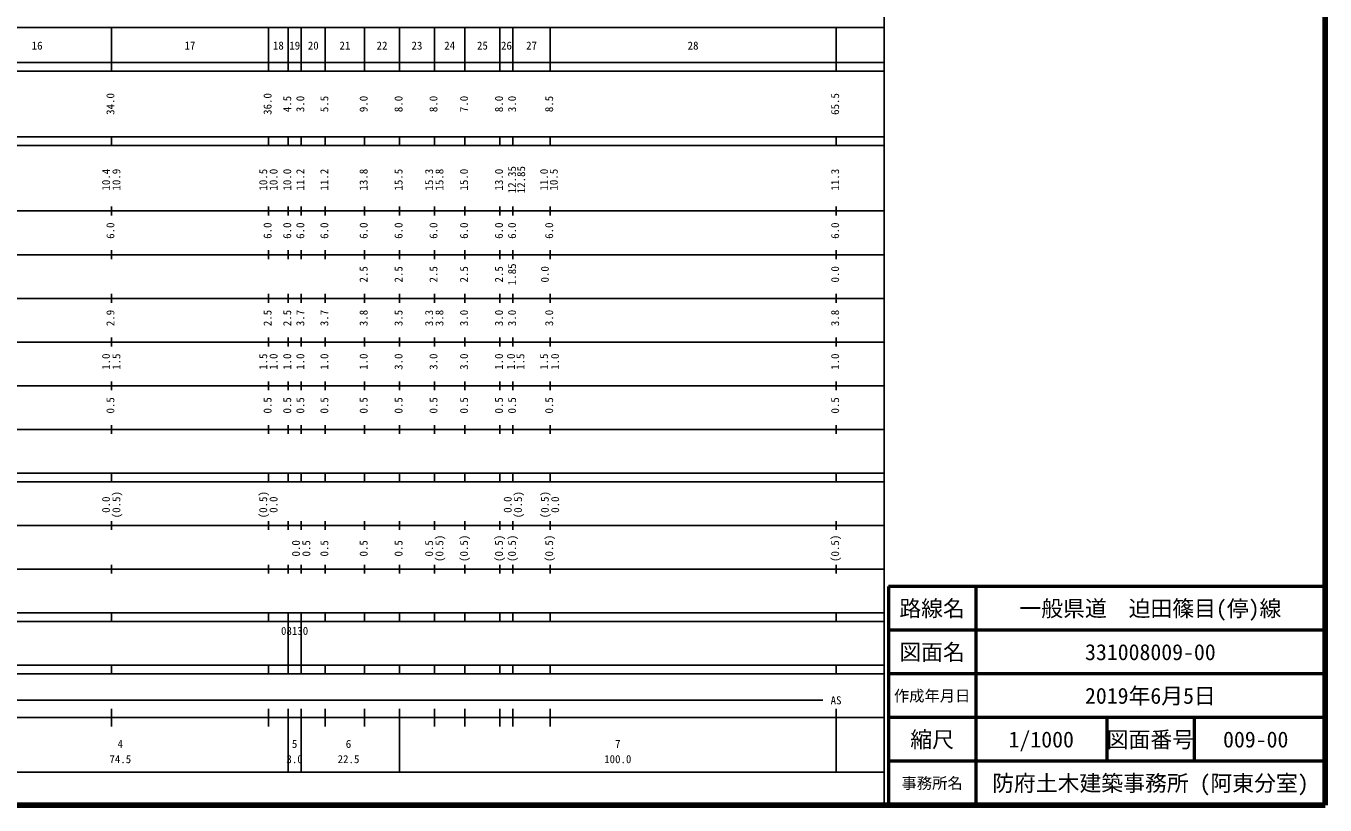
# Model space of a CAD drawing. Units: millimetres on the paper, enlarged 1000 times. Extents: x 40000 to 680000, y 20000 to 380000.
# Drawn here: x 382446 to 680000, y 20000 to 198357 of the extents above; entities that cross this region are included whole.
import ezdxf
from ezdxf.enums import TextEntityAlignment as Align

# ---------------------------------------------------------------- set-up
doc = ezdxf.new("R2010")
doc.units = ezdxf.units.MM
doc.header["$LTSCALE"] = 1000
for name, color, linetype, lineweight in [('M-TTL', 2, 'Continuous', 140), ('M-TTL-BAND', 7, 'Continuous', 25), ('M-TTL-FRAM', 2, 'Continuous', 50), ('M-TTL-LINE', 7, 'Continuous', 50)]:
    doc.layers.add(name, color=color, linetype=linetype, lineweight=lineweight)
doc.layers.add('M-TTL-TXT', color=7, linetype='Continuous')
doc.styles.add('ＭＳ ゴシック', font='')
doc.styles.get('ＭＳ ゴシック').set_extended_font_data('MS Gothic')

msp = doc.modelspace()

# ---------------------------------------------------------------- linework, layer by layer
at = {"layer": 'M-TTL'}
for p, q in [((680000, 20000), (680000, 380000)), ((40000, 20000), (680000, 20000))]:
    msp.add_line(p, q, dxfattribs=at)
at = {"layer": 'M-TTL-BAND'}
for p, q in [((579000, 20000), (579000, 370000)), ((68000, 198000), (579000, 198000)), ((402000, 188000), (402000, 198000)), ((438000, 188000), (438000, 198000)), ((442500, 188000), (442500, 198000)), ((445500, 188000), (445500, 198000)), ((451000, 188000), (451000, 198000)), ((460000, 188000), (460000, 198000)), ((468000, 188000), (468000, 198000)), ((476000, 188000), (476000, 198000)), ((483000, 188000), (483000, 198000)), ((491000, 188000), (491000, 198000)), ((494000, 188000), (494000, 198000)), ((502500, 188000), (502500, 198000)), ((568000, 188000), (568000, 198000)), ((40000, 190000), (579000, 190000)), ((40000, 188000), (579000, 188000)), ((40000, 173000), (579000, 173000)), ((402000, 171000), (402000, 173000)), ((438000, 171000), (438000, 173000)), ((442500, 171000), (442500, 173000)), ((445500, 171000), (445500, 173000)), ((451000, 171000), (451000, 173000)), ((460000, 171000), (460000, 173000)), ((468000, 171000), (468000, 173000)), ((476000, 171000), (476000, 173000)), ((483000, 171000), (483000, 173000)), ((491000, 171000), (491000, 173000)), ((494000, 171000), (494000, 173000)), ((502500, 171000), (502500, 173000)), ((568000, 171000), (568000, 173000)), ((40000, 171000), (579000, 171000)), ((40000, 156000), (579000, 156000)), ((402000, 155000), (402000, 157000)), ((438000, 155000), (438000, 157000)), ((442500, 155000), (442500, 157000)), ((445500, 155000), (445500, 157000)), ((451000, 155000), (451000, 157000)), ((460000, 155000), (460000, 157000)), ((468000, 155000), (468000, 157000)), ((476000, 155000), (476000, 157000)), ((483000, 155000), (483000, 157000)), ((491000, 155000), (491000, 157000)), ((494000, 155000), (494000, 157000)), ((502500, 155000), (502500, 157000)), ((568000, 155000), (568000, 157000)), ((46000, 146000), (579000, 146000)), ((402000, 145000), (402000, 147000)), ((438000, 145000), (438000, 147000)), ((442500, 145000), (442500, 147000)), ((445500, 145000), (445500, 147000)), ((451000, 145000), (451000, 147000)), ((460000, 145000), (460000, 147000)), ((468000, 145000), (468000, 147000)), ((476000, 145000), (476000, 147000)), ((483000, 145000), (483000, 147000)), ((491000, 145000), (491000, 147000)), ((494000, 145000), (494000, 147000)), ((502500, 145000), (502500, 147000)), ((568000, 145000), (568000, 147000)), ((402000, 135000), (402000, 137000)), ((438000, 135000), (438000, 137000)), ((442500, 135000), (442500, 137000)), ((445500, 135000), (445500, 137000)), ((451000, 135000), (451000, 137000)), ((460000, 135000), (460000, 137000)), ((468000, 135000), (468000, 137000)), ((476000, 135000), (476000, 137000)), ((483000, 135000), (483000, 137000)), ((491000, 135000), (491000, 137000)), ((494000, 135000), (494000, 137000)), ((502500, 135000), (502500, 137000)), ((568000, 135000), (568000, 137000)), ((52000, 136000), (579000, 136000)), ((46000, 126000), (579000, 126000)), ((402000, 125000), (402000, 127000)), ((438000, 125000), (438000, 127000)), ((442500, 125000), (442500, 127000)), ((445500, 125000), (445500, 127000)), ((451000, 125000), (451000, 127000)), ((460000, 125000), (460000, 127000)), ((468000, 125000), (468000, 127000)), ((476000, 125000), (476000, 127000)), ((483000, 125000), (483000, 127000)), ((491000, 125000), (491000, 127000)), ((494000, 125000), (494000, 127000)), ((502500, 125000), (502500, 127000)), ((568000, 125000), (568000, 127000)), ((402000, 115000), (402000, 117000)), ((438000, 115000), (438000, 117000)), ((442500, 115000), (442500, 117000)), ((445500, 115000), (445500, 117000)), ((451000, 115000), (451000, 117000)), ((460000, 115000), (460000, 117000)), ((468000, 115000), (468000, 117000)), ((476000, 115000), (476000, 117000)), ((483000, 115000), (483000, 117000)), ((491000, 115000), (491000, 117000)), ((494000, 115000), (494000, 117000)), ((502500, 115000), (502500, 117000)), ((568000, 115000), (568000, 117000)), ((52000, 116000), (579000, 116000)), ((46000, 106000), (579000, 106000)), ((402000, 105000), (402000, 107000)), ((438000, 105000), (438000, 107000)), ((442500, 105000), (442500, 107000)), ((445500, 105000), (445500, 107000)), ((451000, 105000), (451000, 107000)), ((460000, 105000), (460000, 107000)), ((468000, 105000), (468000, 107000)), ((476000, 105000), (476000, 107000)), ((483000, 105000), (483000, 107000)), ((491000, 105000), (491000, 107000)), ((494000, 105000), (494000, 107000)), ((502500, 105000), (502500, 107000)), ((568000, 105000), (568000, 107000)), ((40000, 96000), (579000, 96000)), ((402000, 94000), (402000, 96000)), ((438000, 94000), (438000, 96000)), ((442500, 94000), (442500, 96000)), ((445500, 94000), (445500, 96000)), ((451000, 94000), (451000, 96000)), ((460000, 94000), (460000, 96000)), ((468000, 94000), (468000, 96000)), ((476000, 94000), (476000, 96000)), ((483000, 94000), (483000, 96000)), ((491000, 94000), (491000, 96000)), ((494000, 94000), (494000, 96000)), ((502500, 94000), (502500, 96000)), ((568000, 94000), (568000, 96000)), ((40000, 94000), (579000, 94000)), ((49000, 84000), (579000, 84000)), ((402000, 83000), (402000, 85000)), ((438000, 83000), (438000, 85000)), ((442500, 83000), (442500, 85000)), ((445500, 83000), (445500, 85000)), ((451000, 83000), (451000, 85000)), ((460000, 83000), (460000, 85000)), ((468000, 83000), (468000, 85000)), ((476000, 83000), (476000, 85000)), ((483000, 83000), (483000, 85000)), ((491000, 83000), (491000, 85000)), ((494000, 83000), (494000, 85000)), ((502500, 83000), (502500, 85000)), ((568000, 83000), (568000, 85000)), ((402000, 73000), (402000, 75000)), ((438000, 73000), (438000, 75000)), ((442500, 73000), (442500, 75000)), ((445500, 73000), (445500, 75000)), ((451000, 73000), (451000, 75000)), ((460000, 73000), (460000, 75000)), ((468000, 73000), (468000, 75000)), ((476000, 73000), (476000, 75000)), ((483000, 73000), (483000, 75000)), ((491000, 73000), (491000, 75000)), ((494000, 73000), (494000, 75000)), ((502500, 73000), (502500, 75000)), ((568000, 73000), (568000, 75000)), ((40000, 74000), (579000, 74000)), ((40000, 64000), (579000, 64000)), ((402000, 62000), (402000, 64000)), ((438000, 62000), (438000, 64000)), ((442500, 62000), (442500, 64000)), ((445500, 62000), (445500, 64000)), ((451000, 62000), (451000, 64000)), ((460000, 62000), (460000, 64000)), ((468000, 62000), (468000, 64000)), ((476000, 62000), (476000, 64000)), ((483000, 62000), (483000, 64000)), ((491000, 62000), (491000, 64000)), ((494000, 62000), (494000, 64000)), ((502500, 62000), (502500, 64000)), ((568000, 62000), (568000, 64000)), ((40000, 62000), (579000, 62000)), ((442500, 52000), (442500, 62000)), ((445500, 52000), (445500, 62000)), ((40000, 52000), (579000, 52000)), ((402000, 50000), (402000, 52000)), ((438000, 50000), (438000, 52000)), ((442500, 50000), (442500, 52000)), ((445500, 50000), (445500, 52000)), ((451000, 50000), (451000, 52000)), ((460000, 50000), (460000, 52000)), ((468000, 50000), (468000, 52000)), ((476000, 50000), (476000, 52000)), ((483000, 50000), (483000, 52000)), ((491000, 50000), (491000, 52000)), ((494000, 50000), (494000, 52000)), ((502500, 50000), (502500, 52000)), ((568000, 50000), (568000, 52000)), ((40000, 50000), (579000, 50000)), ((71000, 44000), (565000, 44000)), ((402000, 38000), (402000, 42000)), ((438000, 38000), (438000, 42000)), ((442500, 38000), (442500, 42000)), ((445500, 38000), (445500, 42000)), ((451000, 38000), (451000, 42000)), ((460000, 38000), (460000, 42000)), ((468000, 27500), (468000, 42000)), ((476000, 38000), (476000, 42000)), ((483000, 38000), (483000, 42000)), ((491000, 38000), (491000, 42000)), ((494000, 38000), (494000, 42000)), ((502500, 38000), (502500, 42000)), ((568000, 27500), (568000, 42000)), ((40000, 40000), (579000, 40000)), ((442500, 27500), (442500, 38000)), ((445500, 27500), (445500, 38000)), ((68000, 27500), (579000, 27500))]:
    msp.add_line(p, q, dxfattribs=at)
at = {"layer": 'M-TTL-FRAM'}
for p, q in [((680000, 70000), (580000, 70000)), ((580000, 70000), (580000, 20000))]:
    msp.add_line(p, q, dxfattribs=at)
at = {"layer": 'M-TTL-LINE'}
for p, q in [((600000, 70000), (600000, 20000)), ((680000, 60000), (580000, 60000)), ((680000, 50000), (580000, 50000)), ((680000, 40000), (580000, 40000)), ((630000, 40000), (630000, 30000)), ((650000, 40000), (650000, 30000)), ((680000, 30000), (580000, 30000))]:
    msp.add_line(p, q, dxfattribs=at)

# ---------------------------------------------------------------- texts
at = {"layer": 'M-TTL-BAND', "style": 'ＭＳ ゴシック'}
for s, p in [('16', (385000, 192405)), ('17', (420000, 192405)), ('18', (440250, 192405)), ('19', (444000, 192405)), ('20', (448250, 192405)), ('21', (455500, 192405)), ('22', (464000, 192405)), ('23', (472000, 192405)), ('24', (479500, 192405)), ('25', (487000, 192405)), ('26', (492500, 192405)), ('27', (498250, 192405)), ('28', (535250, 192405)), ('AS', (568000, 42500)), ('4', (404053, 32523)), ('5', (443969, 32523)), ('6', (456319, 32523)), ('7', (518000, 32523)), ('74.5', (404053, 29033)), ('3.0', (443969, 29033)), ('22.5', (456319, 29033)), ('100.0', (518000, 29033))]:
    msp.add_text(s, height=1833, dxfattribs=at).set_placement(p, align=Align.BOTTOM_CENTER)
for s, p in [('34.0', (403242, 180500)), ('36.0', (439242, 180500)), ('4.5', (443742, 180500)), ('3.0', (446742, 180500)), ('5.5', (452242, 180500)), ('9.0', (461242, 180500)), ('8.0', (469242, 180500)), ('8.0', (477242, 180500)), ('7.0', (484242, 180500)), ('8.0', (492242, 180500)), ('3.0', (495242, 180500)), ('8.5', (503742, 180500)), ('65.5', (569242, 180500)), ('10.4', (402242, 163174)), ('10.9', (404612, 163174)), ('10.5', (438242, 163174)), ('10.0', (440612, 163174)), ('10.0', (443742, 163174)), ('11.2', (446742, 163174)), ('11.2', (452242, 163174)), ('13.8', (461242, 163174)), ('15.5', (469242, 163174)), ('15.3', (476242, 163174)), ('15.8', (478612, 163174)), ('15.0', (484242, 163174)), ('13.0', (492242, 163174)), ('12.35', (495242, 163174)), ('12.85', (497324, 163174)), ('11.0', (502574, 163174)), ('10.5', (504798, 163174)), ('11.3', (569242, 163174)), ('6.0', (403242, 151500)), ('6.0', (439242, 151500)), ('6.0', (443742, 151500)), ('6.0', (446742, 151500)), ('6.0', (452242, 151500)), ('6.0', (461242, 151500)), ('6.0', (469242, 151500)), ('6.0', (477242, 151500)), ('6.0', (484242, 151500)), ('6.0', (492242, 151500)), ('6.0', (495242, 151500)), ('6.0', (503742, 151500)), ('6.0', (569242, 151500)), ('2.5', (461242, 141500)), ('2.5', (469242, 141500)), ('2.5', (477242, 141500)), ('2.5', (484242, 141500)), ('2.5', (492242, 141500)), ('1.85', (495242, 141500)), ('0.0', (502742, 141500)), ('0.0', (569242, 141500)), ('2.9', (403242, 131500)), ('2.5', (439242, 131500)), ('2.5', (443742, 131500)), ('3.7', (446742, 131500)), ('3.7', (452242, 131500)), ('3.8', (461242, 131500)), ('3.5', (469242, 131500)), ('3.3', (476242, 131500)), ('3.8', (478612, 131500)), ('3.0', (484242, 131500)), ('3.0', (492242, 131500)), ('3.0', (495242, 131500)), ('3.0', (503742, 131500)), ('3.8', (569242, 131500)), ('1.0', (402242, 121500)), ('1.5', (404612, 121500)), ('1.5', (438242, 121500)), ('1.0', (440612, 121500)), ('1.0', (443742, 121500)), ('1.0', (446742, 121500)), ('1.0', (452242, 121500)), ('1.0', (461242, 121500)), ('3.0', (469242, 121500)), ('3.0', (477242, 121500)), ('3.0', (484242, 121500)), ('1.0', (492242, 121500)), ('1.0', (494989, 121500)), ('1.5', (497158, 121500)), ('1.5', (502567, 121500)), ('1.0', (505090, 121500)), ('1.0', (569242, 121500)), ('0.5', (403242, 111500)), ('0.5', (439242, 111500)), ('0.5', (443742, 111500)), ('0.5', (446742, 111500)), ('0.5', (452242, 111500)), ('0.5', (461242, 111500)), ('0.5', (469242, 111500)), ('0.5', (477242, 111500)), ('0.5', (484242, 111500)), ('0.5', (492242, 111500)), ('0.5', (495242, 111500)), ('0.5', (503742, 111500)), ('0.5', (569242, 111500)), ('0.0', (402242, 88764)), ('(0.5)', (404612, 88764)), ('(0.5)', (438242, 88764)), ('0.0', (440612, 88764)), ('0.0', (494242, 88764)), ('(0.5)', (496612, 88764)), ('(0.5)', (502742, 88764)), ('0.0', (505112, 88764)), ('0.0', (445742, 78764)), ('0.5', (448112, 78764)), ('0.5', (452242, 78764)), ('0.5', (461242, 78764)), ('0.5', (469242, 78764)), ('0.5', (476242, 78764)), ('(0.5)', (478612, 78764)), ('(0.5)', (484242, 78764)), ('(0.5)', (492242, 78764)), ('(0.5)', (495242, 78764)), ('(0.5)', (503742, 78764)), ('(0.5)', (569242, 78764))]:
    msp.add_text(s, height=1833, rotation=90, dxfattribs=at).set_placement(p, align=Align.BOTTOM_CENTER)
msp.add_text('08130', height=1833, dxfattribs=at).set_placement((440855, 58405), align=Align.BOTTOM_LEFT)
at = {"layer": 'M-TTL-TXT', "style": 'ＭＳ ゴシック'}
for s, height, p in [('路線名', 3666, (590000, 65000)), ('路線名', 3666, (590000, 65000)), ('一般県道\u3000迫田篠目(停)線', 3666, (640000, 65000)), ('図面名', 3666, (590000, 55000)), ('図面名', 3666, (590000, 55000)), ('331008009-00', 3666, (640000, 55000)), ('作成年月日', 2566, (590000, 45000)), ('作成年月日', 2566, (590000, 45000)), ('2019年6月5日', 3666, (640000, 45000)), ('縮尺', 3666, (590000, 35000)), ('縮尺', 3666, (590000, 35000)), ('1/1000', 3666, (615000, 35000)), ('図面番号', 3666, (640000, 35000)), ('図面番号', 3666, (640000, 35000)), ('009-00', 3666, (664125, 35000)), ('防府土木建築事務所 (阿東分室)', 3666, (640000, 25000)), ('事務所名', 2566, (590000, 25000)), ('事務所名', 2566, (590000, 25000))]:
    msp.add_text(s, height=height, dxfattribs=at).set_placement(p, align=Align.MIDDLE_CENTER)

doc.saveas('drawing.dxf')
